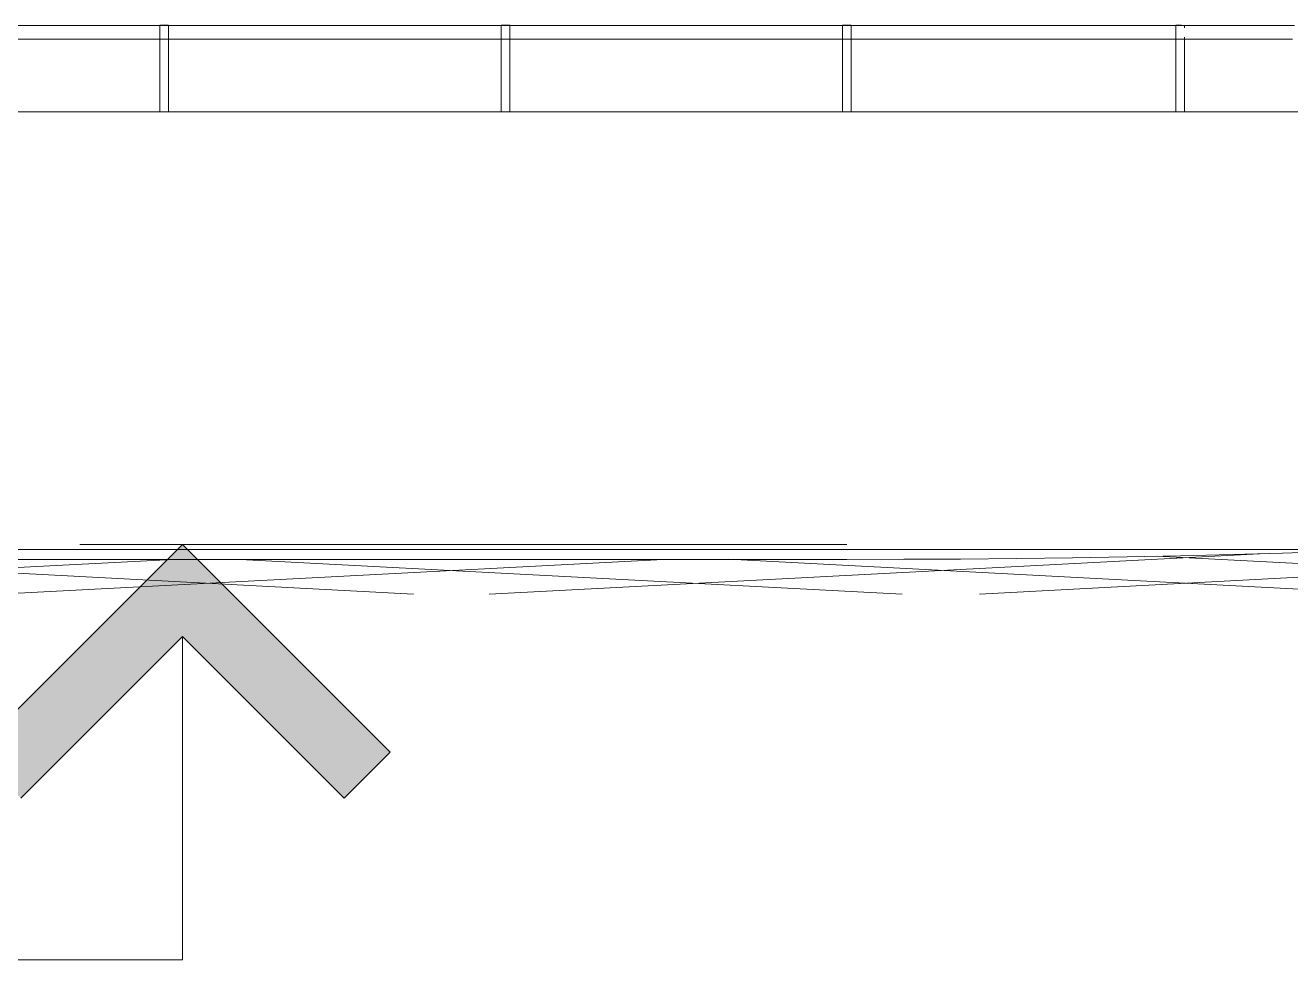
# Model space of a CAD drawing. Header units: millimetres. Extents: x 51154 to 151340, y -24069 to 30962.
# Drawn here: x 118774 to 122429, y 3400 to 6100 of the extents above; entities that cross this region are included whole.
import ezdxf

# ---------------------------------------------------------------- set-up
doc = ezdxf.new("R2010")
doc.units = ezdxf.units.MM
for name, color, linetype, lineweight in [('0-1', 7, 'Continuous', 5), ('0-2', 7, 'Continuous', 9), ('Балясины', 7, 'Continuous', 9), ('Высотные отметки', 7, 'Continuous', 9), ('Оборудование', 7, 'Continuous', 9), ('Ограждение', 7, 'Continuous', 9), ('Поручни', 7, 'Continuous', 9), ('Потолки', 7, 'Continuous', 9)]:
    doc.layers.add(name, color=color, linetype=linetype, lineweight=lineweight)
doc.layers.add('Штриховка поверхностей-1', color=7, linetype='Continuous', lineweight=9, true_color=0x787878)

# ---------------------------------------------------------------- blocks, each defined once
blk = doc.blocks.new('Оборудование 3 - Оборудование 1-287707-Разрез 1-1')
at = {"layer": 'Оборудование'}
for p, q in [((109281.7, 5850), (121159.1, 5850)), ((109281.7, 5850), (121159.1, 5850)), ((121159.1, 5850), (109288, 5850)), ((121159.1, 5850), (109288, 5850)), ((123580.3, 5850), (121159.1, 5850)), ((121159.1, 5850), (123633, 5850)), ((121159.1, 5850), (122156.1, 5850)), ((123580.3, 5850), (121159.1, 5850)), ((122158.1, 5850), (123633, 5850)), ((121159.1, 4585), (109281.7, 4585)), ((121159.1, 4585), (109281.7, 4585)), ((109288, 4585), (121159.1, 4585)), ((109288, 4585), (121159.1, 4585)), ((122156.1, 4585), (121159.1, 4585)), ((121159.1, 4585), (123580.3, 4585)), ((121159.1, 4585), (123580.3, 4585)), ((123633, 4585), (121159.1, 4585)), ((123633, 4585), (122158.1, 4585))]:
    blk.add_line(p, q, dxfattribs=at)
blk = doc.blocks.new('510HO_ламели зала_rvt-1-Разрез 1-1')
at = {"layer": '0-2'}
blk.add_blockref('Оборудование 3 - Оборудование 1-287707-Разрез 1-1', (0, 0), dxfattribs=at)
blk = doc.blocks.new('Ограждение - 25mm-V166-Разрез 1-1')
at = {"layer": 'Балясины'}
for p, q in [((105317.7, 6100.2), (105317.7, 5850)), ((105330.2, 6100.2), (105317.7, 6100.2)), ((105319.4, 6100.2), (105330.2, 6100.2)), ((105330.2, 6100.2), (105341, 6100.2)), ((105342.7, 6100.2), (105330.2, 6100.2)), ((105342.7, 5850), (105342.7, 6100.2)), ((105330.2, 5850), (105319.4, 5850)), ((105319.4, 5850), (105330.2, 5850)), ((105330.2, 5850), (105341, 5850)), ((105341, 5850), (105330.2, 5850))]:
    blk.add_line(p, q, dxfattribs=at)
blk = doc.blocks.new('Ограждение - 25 мм-V177-Разрез 1-1')
at = {"layer": 'Балясины'}
for p, q in [((115219.8, 6100.2), (115219.8, 5850)), ((115232.3, 6100.2), (115219.8, 6100.2)), ((115221.5, 6100.2), (115232.3, 6100.2)), ((115232.3, 6100.2), (115243.2, 6100.2)), ((115244.8, 6100.2), (115232.3, 6100.2)), ((115244.8, 5850), (115244.8, 6100.2)), ((115232.3, 5850), (115221.5, 5850)), ((115221.5, 5850), (115232.3, 5850)), ((115232.3, 5850), (115243.2, 5850)), ((115243.2, 5850), (115232.3, 5850))]:
    blk.add_line(p, q, dxfattribs=at)
blk = doc.blocks.new('Ограждение - 25 мм-V178-Разрез 1-1')
at = {"layer": 'Балясины'}
for p, q in [((122097, 6100.2), (122097, 5850)), ((122104.9, 6100.2), (122097, 6100.2)), ((122097.9, 6100.2), (122114.1, 6100.2)), ((122114.1, 6100.2), (122104.9, 6100.2)), ((122122, 6092.6), (122122, 6100.2)), ((122122, 5850), (122122, 6065.6)), ((122097.1, 5850), (122104.9, 5850)), ((122114.1, 5850), (122097.9, 5850)), ((122104.9, 5850), (122121.1, 5850)), ((122121.9, 5850), (122114.1, 5850))]:
    blk.add_line(p, q, dxfattribs=at)
blk = doc.blocks.new('Ограждение - Ограждение-6394249-Разрез 1-1')
at = {"layer": 'Поручни'}
for p, q in [((121146.6, 6100), (114246.6, 6100)), ((114246.6, 6060), (121146.6, 6060))]:
    blk.add_line(p, q, dxfattribs=at)
at = {"layer": 'Поручни', "flags": 128}
for points in [[(121146.6, 6100), (121250.7, 6100), (121354.6, 6100), (121458.2, 6100), (121561.3, 6100), (121663.8, 6100), (121765.4, 6100), (121866, 6100), (121965.4, 6100), (122063.6, 6100), (122160.3, 6100), (122255.3, 6100), (122348.6, 6100), (122440, 6100)], [(122434.4, 6060), (122342.9, 6060), (122249.5, 6060), (122154.3, 6060), (122057.5, 6060), (121959.3, 6060), (121859.7, 6060), (121759.1, 6060), (121657.4, 6060), (121554.9, 6060), (121451.8, 6060), (121348.2, 6060), (121244.2, 6060), (121146.6, 6060)]]:
    blk.add_lwpolyline(points, dxfattribs=at)
for name, p in [('Ограждение - 25 мм-V177-Разрез 1-1', (3942.9, 0)), ('Ограждение - 25 мм-V177-Разрез 1-1', (4928.6, 0)), ('Ограждение - 25mm-V166-Разрез 1-1', (15816.4, 0)), ('Ограждение - 25 мм-V178-Разрез 1-1', (0, 0))]:
    blk.add_blockref(name, p)
blk = doc.blocks.new('Высотные отметки - Высотная отметка - Стрелка_низ-4459155-Разрез 1-1')
at = {"layer": 'Высотные отметки'}
blk.add_hatch(color=256, dxfattribs=at).paths.add_polyline_path([(148745.8, 11517.2), (148878.6, 11650), (148278.6, 12250), (147678.6, 11650), (147811.5, 11517.2), (148278.6, 11984.3)], flags=0)
for p, q in [((147183.1, 12250), (148575.4, 12250)), ((147678.6, 11650), (148278.6, 12250)), ((148278.6, 12250), (148878.6, 11650)), ((148278.6, 11984.3), (147811.5, 11517.2)), ((148278.6, 11984.3), (148278.6, 11050)), ((148745.8, 11517.2), (148278.6, 11984.3)), ((147811.5, 11517.2), (147678.6, 11650)), ((148278.6, 11050), (151278.6, 11050))]:
    blk.add_line(p, q, dxfattribs=at)

msp = doc.modelspace()

# ---------------------------------------------------------------- hatches: boundary and pattern name
at = {"layer": 'Штриховка поверхностей-1'}
h = msp.add_hatch(dxfattribs=at)
h.set_pattern_fill('FP_18', color=256, style=0, pattern_type=2)
h.set_pattern_definition([(2.996, (99498.54, 5153.57), (-707.10664, 37.00578), []), (177.004, (99498.54, 5153.57), (-707.10664, -37.00578), [])])
h.paths.add_polyline_path([(108201.6, 4452.5), (108201.6, 4455.5), (126193.6, 4457.2), (125935.6, 4470.7), (123374.4, 4585), (122678.8, 4584.3), (122260.5, 4570.5), (121774.4, 4561), (121311.4, 4557.1), (119865.7, 4556.8), (109177.2, 4557.5), (106886.8, 4585), (105365.7, 4585), (105365.7, 4600), (104886.5, 4597.8), (104828.8, 4594.1), (104756.5, 4586.3), (104737.9, 4582.1), (104731.6, 4577.8), (104481.6, 4577.8), (104481.6, 4479.9), (108061.6, 4455.5), (108111.6, 4455.5), (108111.6, 4453.1), (108131.6, 4453), (108131.6, 4455.5), (108181.6, 4455.5), (108181.6, 4452.6)], flags=0)

# ---------------------------------------------------------------- linework, layer by layer
at = {"layer": 'Высотные отметки'}
for p, q in [((120821.8, 4600), (119227.7, 4600)), ((121146.6, 4600), (120821.8, 4600))]:
    msp.add_line(p, q, dxfattribs=at)
at = {"layer": 'Потолки'}
msp.add_line((121146.6, 4556.8), (109234.1, 4556.8), dxfattribs=at)
at = {"layer": 'Потолки', "flags": 128}
msp.add_lwpolyline([(122695.3, 4585), (122678.8, 4584.3), (122545.2, 4579.2), (122405.6, 4574.6), (122260.5, 4570.5), (122110.5, 4566.9), (121956.4, 4563.9), (121798.7, 4561.3), (121638.2, 4559.4), (121475.5, 4557.9), (121311.4, 4557.1), (121146.6, 4556.8)], dxfattribs=at)

# ---------------------------------------------------------------- block references
at = {"layer": '0-1'}
msp.add_blockref('510HO_ламели зала_rvt-1-Разрез 1-1', (0, 0), dxfattribs=at)
at = {"layer": 'Высотные отметки', "extrusion": (0, 0, -1)}
msp.add_blockref('Высотные отметки - Высотная отметка - Стрелка_низ-4459155-Разрез 1-1', (-267506.4, -7650), dxfattribs=at)
at = {"layer": 'Ограждение'}
msp.add_blockref('Ограждение - Ограждение-6394249-Разрез 1-1', (0, 0), dxfattribs=at)

doc.saveas('drawing.dxf')
